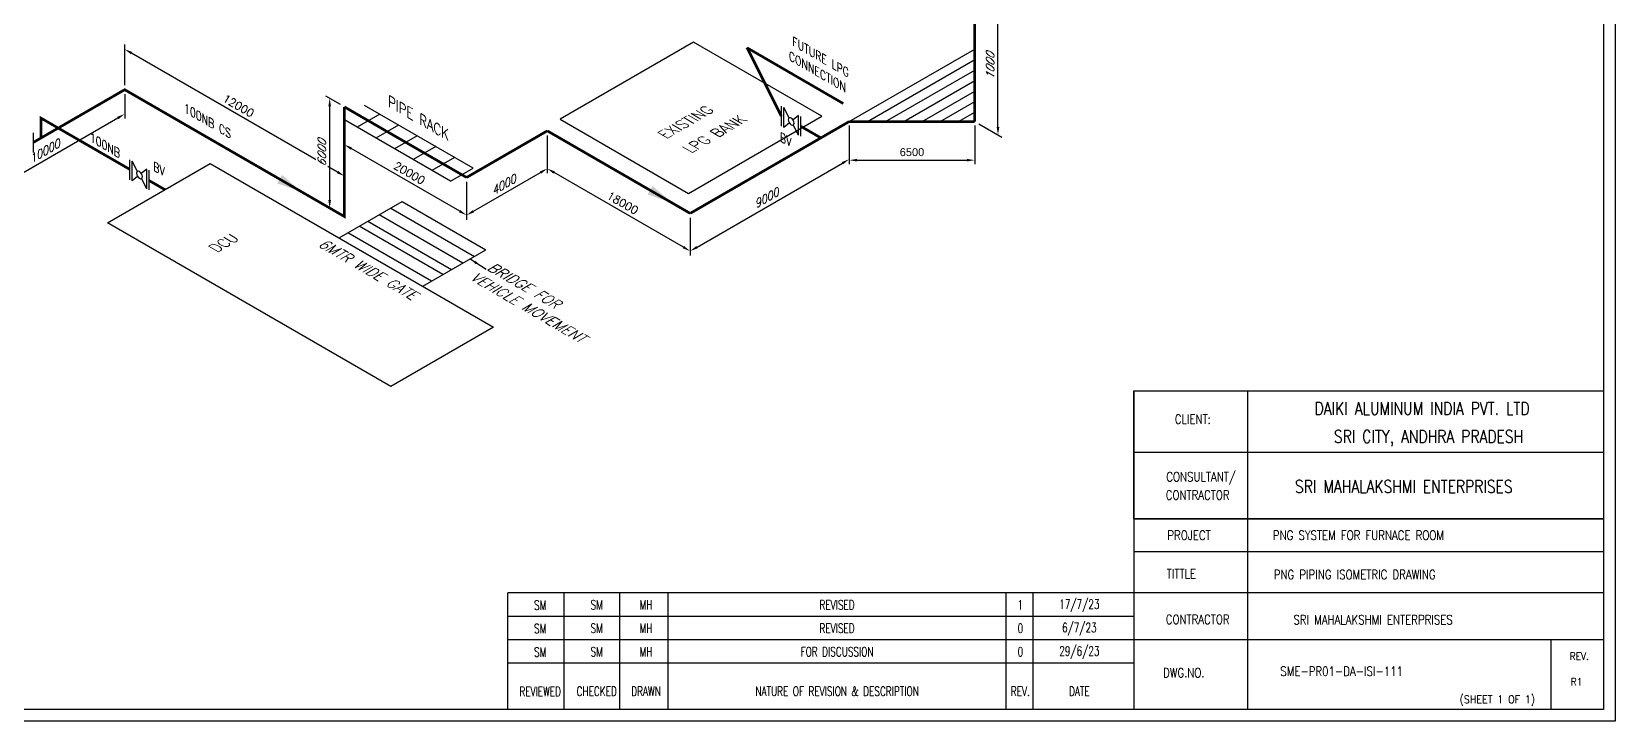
# Model space of a CAD drawing. Header units: inches. Extents: x 1015 to 1949, y 22 to 666.
# Drawn here: x 1346 to 1949, y 22 to 285 of the extents above; entities that cross this region are included whole.
import ezdxf
from ezdxf.enums import TextEntityAlignment as Align

# ---------------------------------------------------------------- set-up
doc = ezdxf.new("R2010")
doc.units = ezdxf.units.IN
doc.header["$MEASUREMENT"] = 0
for name, color, linetype in [('CNG-Pipe', 6, 'Continuous'), ('DIM', 3, 'Continuous'), ('TITLE', 7, 'Continuous'), ('VALVE', 3, 'Continuous')]:
    doc.layers.add(name, color=color, linetype=linetype)
doc.styles.add('ISO30', font='romans.shx', dxfattribs={"oblique": 30})
doc.styles.add('ISO330', font='romans.shx')
doc.styles.add('ROMANC', font='ROMANC.SHX')
doc.styles.add('ROMAND', font='ROMAND.SHX')
doc.styles.add('S3', font='ROMANS1.SHX', dxfattribs={"width": 0.8})
doc.styles.get("Standard").update_dxf_attribs({"font": 'arial.ttf'})
doc.dimstyles.new('ISO-25', dxfattribs={"dimtxt": 2, "dimasz": 2, "dimexe": 1, "dimexo": 1, "dimgap": 1, "dimtad": 1, "dimdec": 0, "dimdsep": 46, "dimtxsty": 'Standard', "dimcen": 2, "dimadec": 0, "dimazin": 0, "dimtfac": 1, "dimtdec": 0, "dimtmove": 0, "dimatfit": 0, "dimfxl": 1, "dimarcsym": 0})

# ---------------------------------------------------------------- blocks, each defined once
blk = doc.blocks.new('*D9')
at = {"layer": 'DEFPOINTS', "color": 0, "transparency": 16777216}
for p in [(1381.192871918953, 262.457864922801), (1381.192871918948, 253.1998208808732), (1322.767725545937, 228.7308499221534)]:
    blk.add_point(p, dxfattribs=at)
at = {"layer": 'DIM', "color": 0, "lineweight": -2, "transparency": 16777216}
for p, q in [((1381.192871918952, 260.7258141152323), (1381.192871918946, 251.4677700733045)), ((1325.365801757285, 220.9680468950214), (1378.594795707593, 251.6998208808751)), ((1322.767725545935, 226.9987991145845), (1322.76772554593, 217.7359960874543))]:
    blk.add_line(p, q, dxfattribs=at)
at = {"layer": 'DIM', "color": 0, "transparency": 16777216}
for points in [[(1378.344795707593, 252.1328335827674), (1378.844795707593, 251.2668081789827), (1381.192871918948, 253.1998208808732)], [(1325.115801757285, 221.4010595969137), (1325.615801757285, 220.535034193129), (1322.767725545931, 219.4680468950231)]]:
    blk.add_solid(points, dxfattribs=at)
at = {"layer": 'DIM', "color": 0, "transparency": 16777216, "insert": (1350.480298732441, 238.9320100993025), "char_height": 3, "attachment_point": 5, "rotation": 29.999999999960036, "style": 'ISO30', "bg_fill": 3, "box_fill_scale": 1.25, "bg_fill_color": 256, "bg_fill_true_color": 13158600, "bg_fill_transparency": 0}
blk.add_mtext('10000', dxfattribs=at)
blk = doc.blocks.new('*D10')
at = {"layer": 'DEFPOINTS', "color": 0, "transparency": 16777216}
for p in [(1381.192871918943, 277.8642007668714), (1381.192871918953, 262.457864922801), (1464.801926239271, 214.1861549042757)]:
    blk.add_point(p, dxfattribs=at)
at = {"layer": 'VALVE', "color": 0, "lineweight": -2, "transparency": 16777216}
for p, q in [((1381.192871918952, 264.1899157303699), (1381.192871918941, 279.5962515744403)), ((1464.80192623927, 215.9182057118446), (1464.801926239259, 231.3245415559928))]:
    blk.add_line(p, q, dxfattribs=at)
at = {"layer": 'VALVE', "color": 0, "lineweight": -3, "transparency": 16777216}
blk.add_line((1462.203850027906, 231.0924907484219), (1383.790948130297, 276.3642007668732), dxfattribs=at)
at = {"layer": 'VALVE', "color": 0, "transparency": 16777216}
for points in [[(1384.040948130297, 276.7972134687656), (1383.540948130297, 275.9311880649808), (1381.192871918943, 277.8642007668714)], [(1462.453850027906, 231.5255034503143), (1461.953850027906, 230.6594780465296), (1464.80192623926, 229.5924907484238)]]:
    blk.add_solid(points, dxfattribs=at)
at = {"layer": 'VALVE', "color": 0, "transparency": 16777216, "insert": (1424.4973990791, 256.326421969002), "char_height": 3, "attachment_point": 5, "rotation": 330.00000000003996, "style": 'ISO330', "bg_fill": 3, "box_fill_scale": 1.25, "bg_fill_color": 256, "bg_fill_true_color": 13158600, "bg_fill_transparency": 0}
blk.add_mtext('12000', dxfattribs=at)
blk = doc.blocks.new('*D11')
at = {"layer": 'DEFPOINTS', "color": 0, "transparency": 16777216}
for p in [(1459.205083100227, 259.1404694743541), (1464.801926239271, 255.9091305814146), (1464.801926239271, 214.1861549042756)]:
    blk.add_point(p, dxfattribs=at)
at = {"layer": 'DIM', "color": 0, "lineweight": -2, "transparency": 16777216}
for p, q in [((1463.301926239271, 256.775155985199), (1457.705083100227, 260.0064948781385)), ((1459.205083100227, 220.4174937972151), (1459.205083100227, 256.1404694743541)), ((1463.301926239271, 215.0521803080601), (1457.705083100227, 218.2835192009995))]:
    blk.add_line(p, q, dxfattribs=at)
at = {"layer": 'DIM', "color": 0, "transparency": 16777216}
for points in [[(1458.705083100227, 256.1404694743541), (1459.705083100227, 256.1404694743541), (1459.205083100227, 259.1404694743541)], [(1458.705083100227, 220.4174937972151), (1459.705083100227, 220.4174937972151), (1459.205083100227, 217.4174937972151)]]:
    blk.add_solid(points, dxfattribs=at)
at = {"layer": 'DIM', "color": 0, "transparency": 16777216, "insert": (1456.205083100227, 238.2789816357848), "char_height": 3, "attachment_point": 5, "rotation": 90, "style": 'ISO30', "bg_fill": 3, "box_fill_scale": 1.25, "bg_fill_color": 256, "bg_fill_true_color": 13158600, "bg_fill_transparency": 0}
blk.add_mtext('6000', dxfattribs=at)
blk = doc.blocks.new('*D12')
at = {"layer": 'DEFPOINTS', "color": 0, "transparency": 16777216}
for p in [(1464.801926239271, 255.9091305814131), (1464.801926239281, 241.5575044051058), (1511.313605565237, 229.0556000021064)]:
    blk.add_point(p, dxfattribs=at)
at = {"layer": 'VALVE', "color": 0, "lineweight": -2, "transparency": 16777216}
for p, q in [((1464.801926239272, 254.1770797738443), (1464.801926239282, 239.825453597537)), ((1511.313605565239, 227.3235491945373), (1511.313605565249, 212.9719230182722))]:
    blk.add_line(p, q, dxfattribs=at)
at = {"layer": 'VALVE', "color": 0, "lineweight": -3, "transparency": 16777216}
blk.add_line((1508.715529353893, 216.2039738258392), (1467.400002450635, 240.0575044051076), dxfattribs=at)
at = {"layer": 'VALVE', "color": 0, "transparency": 16777216}
for points in [[(1467.650002450635, 240.4905171070001), (1467.150002450636, 239.6244917032152), (1464.801926239281, 241.5575044051058)], [(1508.965529353893, 216.6369865277317), (1508.465529353893, 215.7709611239468), (1511.313605565247, 214.703973825841)]]:
    blk.add_solid(points, dxfattribs=at)
at = {"layer": 'VALVE', "color": 0, "transparency": 16777216, "insert": (1489.557765902262, 230.7288153268278), "char_height": 3, "attachment_point": 5, "rotation": 330.00000000003996, "style": 'ISO330', "bg_fill": 3, "box_fill_scale": 1.25, "bg_fill_color": 256, "bg_fill_true_color": 13158600, "bg_fill_transparency": 0}
blk.add_mtext('20000', dxfattribs=at)
blk = doc.blocks.new('*D13')
at = {"layer": 'DEFPOINTS', "color": 0, "transparency": 16777216}
for p in [(1542.028940248955, 246.7891067500001), (1511.313605565237, 229.0603589873631), (1542.028940248946, 232.4374805737183)]:
    blk.add_point(p, dxfattribs=at)
at = {"layer": 'DIM', "color": 0, "lineweight": -2, "transparency": 16777216}
for p, q in [((1542.028940248954, 245.0570559424312), (1542.028940248945, 230.7054297661495)), ((1513.911681776583, 216.2039738258512), (1539.430864037592, 230.9374805737201)), ((1511.313605565236, 227.3283081797944), (1511.313605565227, 212.9719230182843))]:
    blk.add_line(p, q, dxfattribs=at)
at = {"layer": 'DIM', "color": 0, "transparency": 16777216}
for points in [[(1539.180864037592, 231.3704932756125), (1539.680864037591, 230.5044678718277), (1542.028940248946, 232.4374805737183)], [(1513.661681776583, 216.6369865277436), (1514.161681776582, 215.7709611239588), (1511.313605565228, 214.703973825853)]]:
    blk.add_solid(points, dxfattribs=at)
at = {"layer": 'DIM', "color": 0, "transparency": 16777216, "insert": (1525.171272907089, 226.1688034111401), "char_height": 3, "attachment_point": 5, "rotation": 29.999999999960036, "style": 'ISO30', "bg_fill": 3, "box_fill_scale": 1.25, "bg_fill_color": 256, "bg_fill_true_color": 13158600, "bg_fill_transparency": 0}
blk.add_mtext('4000', dxfattribs=at)
blk = doc.blocks.new('*D14')
at = {"layer": 'DEFPOINTS', "color": 0, "transparency": 16777216}
for p in [(1542.028940248955, 246.7891067499985), (1542.028940248965, 232.4374805737298), (1596.414383376884, 215.3896565200927)]:
    blk.add_point(p, dxfattribs=at)
at = {"layer": 'VALVE', "color": 0, "lineweight": -2, "transparency": 16777216}
for p, q in [((1542.028940248956, 245.0570559424297), (1542.028940248966, 230.705429766161)), ((1596.414383376886, 213.6576057125238), (1596.414383376896, 199.3059795363043))]:
    blk.add_line(p, q, dxfattribs=at)
at = {"layer": 'VALVE', "color": 0, "lineweight": -3, "transparency": 16777216}
blk.add_line((1593.81630716554, 202.5380303438712), (1544.627016460319, 230.9374805737316), dxfattribs=at)
at = {"layer": 'VALVE', "color": 0, "transparency": 16777216}
for points in [[(1544.877016460319, 231.370493275624), (1544.37701646032, 230.5044678718392), (1542.028940248965, 232.4374805737298)], [(1594.06630716554, 202.9710430457636), (1593.566307165541, 202.1050176419789), (1596.414383376895, 201.0380303438731)]]:
    blk.add_solid(points, dxfattribs=at)
at = {"layer": 'VALVE', "color": 0, "transparency": 16777216, "insert": (1570.721661812928, 219.3358316701558), "char_height": 3, "attachment_point": 5, "rotation": 330.00000000003996, "style": 'ISO330', "bg_fill": 3, "box_fill_scale": 1.25, "bg_fill_color": 256, "bg_fill_true_color": 13158600, "bg_fill_transparency": 0}
blk.add_mtext('18000', dxfattribs=at)
blk = doc.blocks.new('*D15')
at = {"layer": 'DEFPOINTS', "color": 0, "transparency": 16777216}
for p in [(1704.720364500951, 302.5945714843922), (1713.563109544036, 297.4892102533921), (1704.720364500951, 250.332340999778)]:
    blk.add_point(p, dxfattribs=at)
at = {"layer": 'DIM', "color": 0, "lineweight": -2, "transparency": 16777216}
for p, q in [((1706.220364500951, 301.7285460806078), (1715.063109544036, 296.6231848496077)), ((1713.563109544036, 248.2269797687779), (1713.563109544036, 294.4892102533921)), ((1706.220364500951, 249.4663155959936), (1715.063109544036, 244.3609543649935))]:
    blk.add_line(p, q, dxfattribs=at)
at = {"layer": 'DIM', "color": 0, "transparency": 16777216}
for points in [[(1713.063109544036, 294.4892102533921), (1714.063109544036, 294.4892102533921), (1713.563109544036, 297.4892102533921)], [(1713.063109544036, 248.2269797687779), (1714.063109544036, 248.2269797687779), (1713.563109544036, 245.2269797687779)]]:
    blk.add_solid(points, dxfattribs=at)
at = {"layer": 'DIM', "color": 0, "transparency": 16777216, "insert": (1710.563109544036, 271.3580950110853), "char_height": 3, "attachment_point": 5, "rotation": 90, "style": 'ISO30', "bg_fill": 3, "box_fill_scale": 1.25, "bg_fill_color": 256, "bg_fill_true_color": 13158600, "bg_fill_transparency": 0}
blk.add_mtext('1000', dxfattribs=at)
blk = doc.blocks.new('*D23')
at = {"layer": 'DEFPOINTS', "color": 0, "transparency": 16777216}
for p in [(1656.936888248548, 250.332340999778), (1704.720364500951, 250.332340999778), (1704.720364500951, 235.6324602221858)]:
    blk.add_point(p, dxfattribs=at)
at = {"layer": 'VALVE', "color": 0, "lineweight": -2, "transparency": 16777216}
for p, q in [((1656.936888248548, 248.832340999778), (1656.936888248548, 234.1324602221858)), ((1704.720364500951, 248.832340999778), (1704.720364500951, 234.1324602221858))]:
    blk.add_line(p, q, dxfattribs=at)
at = {"layer": 'VALVE', "color": 0, "lineweight": -3, "transparency": 16777216}
blk.add_line((1659.936888248548, 235.6324602221858), (1701.720364500951, 235.6324602221858), dxfattribs=at)
at = {"layer": 'VALVE', "color": 0, "transparency": 16777216}
for points in [[(1659.936888248548, 236.1324602221858), (1659.936888248548, 235.1324602221858), (1656.936888248548, 235.6324602221858)], [(1701.720364500951, 236.1324602221858), (1701.720364500951, 235.1324602221858), (1704.720364500951, 235.6324602221858)]]:
    blk.add_solid(points, dxfattribs=at)
at = {"layer": 'VALVE', "color": 0, "transparency": 16777216, "insert": (1680.82862637475, 238.6641791853509), "char_height": 3, "attachment_point": 5, "bg_fill": 3, "box_fill_scale": 1.25, "bg_fill_color": 256, "bg_fill_true_color": 13158600, "bg_fill_transparency": 0}
blk.add_mtext('6500', dxfattribs=at)
blk = doc.blocks.new('*D26')
at = {"layer": 'DEFPOINTS', "color": 0, "transparency": 16777216}
for p in [(1656.936888248548, 250.332340999778), (1656.936888248539, 235.9807148234682), (1596.414383376885, 215.3944155053495)]:
    blk.add_point(p, dxfattribs=at)
at = {"layer": 'DIM', "color": 0, "lineweight": -2, "transparency": 16777216}
for p, q in [((1656.936888248547, 248.6002901922092), (1656.936888248538, 234.2486640158993)), ((1599.01245958823, 202.5380303438375), (1654.338812037184, 234.4807148234701)), ((1596.414383376884, 213.6623646977807), (1596.414383376874, 199.3059795362705))]:
    blk.add_line(p, q, dxfattribs=at)
at = {"layer": 'DIM', "color": 0, "transparency": 16777216}
for points in [[(1654.088812037185, 234.9137275253624), (1654.588812037184, 234.0477021215777), (1656.936888248539, 235.9807148234682)], [(1598.76245958823, 202.9710430457299), (1599.26245958823, 202.1050176419451), (1596.414383376876, 201.0380303438393)]]:
    blk.add_solid(points, dxfattribs=at)
at = {"layer": 'DIM', "color": 0, "transparency": 16777216, "insert": (1625.175635812709, 221.1074487950081), "char_height": 3, "attachment_point": 5, "rotation": 29.999999999960036, "style": 'ISO30', "bg_fill": 3, "box_fill_scale": 1.25, "bg_fill_color": 256, "bg_fill_true_color": 13158600, "bg_fill_transparency": 0}
blk.add_mtext('9000', dxfattribs=at)

msp = doc.modelspace()

# ---------------------------------------------------------------- linework, layer by layer
for p, q in [((1656.936888248548, 250.332340999778), (1704.720364500951, 277.9201438769196)), ((1765.268577860589, 147.9160044485178), (1765.268577860589, 26.56988522490714)), ((1765.268577860589, 147.9160044485155), (1944.044378321239, 147.9160044485155)), ((1765.268577860589, 147.9160044485155), (1944.044378321239, 147.9160044485155))]:
    msp.add_line(p, q)
at = {"color": 253}
for p, q in [((1497.915833101894, 189.5642511574304), (1466.079981360527, 207.9446887301897)), ((1494.664372475271, 187.6870194893901), (1518.654774467524, 201.5378845375846))]:
    msp.add_line(p, q, dxfattribs=at)
msp.add_lwpolyline([(1521.601402826216, 172.1349177651026), (1482.53203406426, 149.4585384178489), (1374.682562028451, 211.7254601296824), (1413.751930790407, 234.4018394769362)], close=True)
msp.add_lwpolyline([(1765.268577860589, 102.2590330755232), (1765.268577860589, 147.9160044485155)])
at = {"layer": 'CNG-Pipe', "color": 5, "const_width": 1}
for points in [[(1704.720364500951, 250.332340999778), (1704.720364500951, 302.5945714843922), (1747.009885311184, 327.0151966933369)], [(1346.463711019987, 242.4069745290529), (1381.192871918953, 262.457864922801), (1464.801926239271, 214.1861549042757), (1464.801926239271, 255.9091305814146)], [(1464.801926239271, 255.9091305814146), (1511.313605565237, 229.0556000021064)], [(1511.313605565237, 229.0556000021064), (1542.028940248955, 246.7891067500001)], [(1542.028940248955, 246.7891067500001), (1596.414383376885, 215.3896565200927)]]:
    msp.add_lwpolyline(points, dxfattribs=at)
at = {"layer": 'DIM', "color": 0}
for p, q in [((1808.528851000201, 147.9160044485178), (1808.528851000201, 26.69888824934124)), ((1765.268577860589, 99.20145011631584), (1944.044378321239, 99.20145011631362)), ((1944.044378321239, 86.55394489025193), (1765.268577860589, 86.55394489025193)), ((1765.268577860589, 70.92916052861216), (1527.053607761361, 70.92916052861216)), ((1944.044378321239, 71.04675135466229), (1765.268577860589, 71.04675135466229)), ((1765.268577860589, 62.00924734241899), (1527.053607761361, 62.00924734241899)), ((1944.044378321239, 53.08933415622583), (1527.053607761361, 53.08933415622583)), ((1923.988170816755, 53.08933415622583), (1923.988170816755, 26.56988522490714)), ((1765.268577860589, 44.16942097003504), (1527.053607761361, 44.16942097003504))]:
    msp.add_line(p, q, dxfattribs=at)
msp.add_lwpolyline([(1765.268577860589, 124.4964605684393), (1944.044378321239, 124.4964605684393), (1944.044378321239, 99.20145011631362), (1765.268577860589, 99.20145011631584)], close=True, dxfattribs=at)
at = {"layer": 'TITLE', "color": 0, "lineweight": -3}
for p, q in [((1527.053607761361, 26.93973334541935), (1527.053607761361, 70.92916052861216)), ((1569.580726346591, 26.93973334541935), (1569.580726346591, 70.92916052861216)), ((1587.973749473991, 26.93973334414644), (1587.973749473991, 70.92916052861216)), ((1716.674054425542, 26.93973334620337), (1716.674054425542, 70.92916052861216)), ((1726.944957825662, 26.93973334620337), (1726.944957825662, 70.92916052861216))]:
    msp.add_line(p, q, dxfattribs=at)
at = {"layer": 'TITLE', "color": 0}
msp.add_line((1548.317167053971, 70.92916052861216), (1548.317167053971, 26.93973334541935), dxfattribs=at)

# ---------------------------------------------------------------- texts
at = {"style": 'ROMANC'}
for s, height, width, p in [('CLIENT:', 3.54391631520628, 0.8, (1787.710764941987, 135.2884699215813)), ('CONSULTANT/', 3.54391631520628, 0.8, (1790.865225605463, 113.3793376004893)), ('CONTRACTOR', 3.54391631520628, 0.8, (1789.561599103362, 106.410760136738)), ('SRI MAHALAKSHMI ENTERPRISES', 4.83997713905315, 0.8, (1868.00954778158, 109.0279005167046)), ('PROJECT', 3.54391631520628, 0.8, (1786.282572079735, 91.11682936751941)), ('TITTLE', 3.54391631520628, 0.8, (1783.357549948834, 76.47031508719084)), ('CONTRACTOR', 3.54391631520628, 0.8, (1789.564307272627, 59.09864568033994)), ('SRI MAHALAKSHMI ENTERPRISES', 3.54391631520628, 0.8, (1856.314304447811, 58.99545351453406)), ('REV.', 2.781969757859835, 0.9, (1934.780736739659, 45.46770022628161)), ('DWG.NO.', 3.54391631520628, 0.8, (1784.287845954532, 38.83051028895346)), ('SME-PR01-DA-ISI-111', 3.54391631520628, 0.8, (1844.35891341823, 39.37346134275752)), ('R1', 2.781969757859835, 0.9, (1933.796789951364, 35.75860478337962)), ('(SHEET 1 OF 1)', 2.953271185982577, 0.9, (1903.615426531979, 29.01783144234311))]:
    msp.add_text(s, height=height, dxfattribs=dict(at, width=width)).set_placement(p, align=Align.CENTER)
at = {"style": 'ROMANC', "width": 0.8}
for s, p in [('DAIKI ALUMINUM INDIA PVT. LTD ', (1876.28661466072, 141.1546582147901)), ('SRI CITY, ANDHRA PRADESH', (1877.419814062414, 129.772045140006))]:
    msp.add_text(s, height=4.83997713905315, dxfattribs=at).set_placement(p, align=Align.MIDDLE)
for s, p in [('PNG SYSTEM FOR FURNACE ROOM', (1818.187595027003, 91.11682936751941)), ('PNG PIPING ISOMETRIC DRAWING', (1818.514786178891, 76.17614156051104))]:
    msp.add_text(s, height=3.54391631520628, dxfattribs=at).set_placement(p)
at = {"layer": 'TITLE', "color": 0, "lineweight": -3, "style": 'S3', "width": 0.6999999999748956}
for s, p in [('SM ', (1540.184804117889, 66.29346121717668)), ('SM', (1560.836656982304, 66.40898903870115)), ('MH', (1579.60554774296, 66.40898903870115)), ('REVISED', (1652.323901949762, 66.40898903767155)), ('1', (1722.08254672372, 66.40898903870115)), ('17/7/23', (1744.533689573475, 66.40898903870115)), ('SM ', (1540.184804117889, 57.37354803098351)), ('SM', (1560.836656982304, 57.48907585250798)), ('MH', (1579.60554774296, 57.48907585250798)), ('REVISED', (1652.323901949762, 57.48907585147838)), ('0', (1722.08254672372, 57.48907585250798)), ('6/7/23', (1744.533689573475, 57.48907585250798)), ('SM ', (1540.184804117889, 48.45363484479272)), ('SM', (1560.836656982304, 48.56916266631719)), ('MH', (1579.60554774296, 48.56916266631719)), ('FOR DISCUSSION', (1652.323901949762, 48.56916266528759)), ('0', (1722.08254672372, 48.56916266631719)), ('29/6/23', (1744.533689573475, 48.56916266631719)), ('REVIEWED ', (1540.184804117889, 33.43036496510418)), ('CHECKED', (1560.836656982304, 33.54589278662866)), ('DRAWN', (1579.60554774296, 33.54589278662866)), ('NATURE OF REVISION & DESCRIPTION', (1652.323901949762, 33.54589278559907)), ('REV.', (1722.08254672372, 33.54589278662866)), ('DATE', (1744.533689573475, 33.54589278662866))]:
    msp.add_text(s, height=3.543926548768205, dxfattribs=at).set_placement(p, align=Align.MIDDLE)
at = {"layer": 'VALVE', "color": 0, "style": 'ROMAND'}
for s, height, rotation, oblique, p in [('FUTURE LPG', 3, 330.0000000000418, 329.9999999999999, (1635.298221158499, 279.3416728145981)), ('CONNECTION', 3, 330.0000000000418, 329.9999999999999, (1633.9643968775, 273.8448089578179)), ('DCU ', 3.75, 30, 329.9999999999999, (1416.301866074555, 200.4304333452995)), ('6MTR WIDE GATE', 3.75, 330.0000000000001, 30, (1454.431694433818, 203.0693557998032)), ('BRIDGE FOR', 3.75, 330.0000000000001, 30, (1518.818207596647, 194.1009948762808)), ('VEHICLE MOVEMENT', 3.75, 330.0000000000001, 30, (1512.383550555498, 190.3965987152957))]:
    msp.add_text(s, height=height, rotation=rotation, dxfattribs=dict(at, oblique=oblique)).set_placement(p)

# ---------------------------------------------------------------- leaders
at = {"layer": 'DIM', "color": 0}
msp.add_leader([(1512.618486898649, 198.0528322847885), (1518.818207596647, 194.1009948762808)], dimstyle='ISO-25', override={"dimtxt": 3, "dimasz": 3, "dimexe": 1.5, "dimexo": 1.5, "dimgap": 1.5, "dimtxsty": 'ISO30', "dimfxl": 1.25, "dimtfill": 1, "dimarcsym": 1}, dxfattribs=at)

# ---------------------------------------------------------------- next in the draw order: dimensions: what is measured, and where the dimension line sits
for base, p1, p2, angle, text, picture, middle in [((1713.563109544036, 297.4892102533921), (1704.720364500951, 250.332340999778), (1704.720364500951, 302.5945714843922), 90, '1000', '*D15', (1710.563109544036, 271.3580950110853)), ((1381.192871918948, 253.1998208808732), (1322.767725545937, 228.7308499221533), (1381.192871918953, 262.457864922801), 29.99999999996003, '10000', '*D9', (1350.480298732441, 238.9320100993025))]:
    dim = msp.add_linear_dim(base=base, p1=p1, p2=p2, angle=angle, text=text, dimstyle='ISO-25', override={"dimtxt": 3, "dimasz": 3, "dimexe": 1.5, "dimexo": 1.5, "dimgap": 1.5, "dimtxsty": 'ISO30', "dimfxl": 1.25, "dimtfill": 1, "dimarcsym": 1}, dxfattribs=at)
    dim.commit()
    dim.dimension.update_dxf_attribs({"geometry": picture, "text_midpoint": middle})

# ---------------------------------------------------------------- next in the draw order: linework, layer by layer
at = {"layer": 'CNG-Pipe', "color": 5, "const_width": 1}
msp.add_lwpolyline([(1656.936888248548, 250.332340999778), (1704.720364500951, 250.332340999778)], dxfattribs=at)
at = {"layer": 'CNG-Pipe', "color": 4}
msp.add_lwpolyline([(1346.46371000297, 238.5110601057194), (1346.463711973045, 246.0578769646808)], dxfattribs=at)

# ---------------------------------------------------------------- next in the draw order: dimensions: what is measured, and where the dimension line sits
at = {"layer": 'VALVE', "color": 0}
dim = msp.add_linear_dim(base=(1381.192871918943, 277.8642007668714), p1=(1464.801926239271, 214.1861549042757), p2=(1381.192871918953, 262.457864922801), angle=330.00000000004, text='12000', dimstyle='ISO-25', override={"dimtxt": 3, "dimasz": 3, "dimexe": 1.5, "dimexo": 1.5, "dimgap": 1.5, "dimtxsty": 'ISO330', "dimfxl": 1.25, "dimtfill": 1, "dimlwd": 65533, "dimarcsym": 1}, dxfattribs=at)
dim.commit()
dim.dimension.update_dxf_attribs({"geometry": '*D10', "text_midpoint": (1424.4973990791, 256.326421969002)})

# ---------------------------------------------------------------- next in the draw order: linework, layer by layer
at = {"layer": 'CNG-Pipe', "color": 5, "const_width": 1}
for points in [[(1349.353543797057, 244.0754202608073), (1349.353543797057, 251.6249684759775), (1383.1730483713, 232.0992684061786)], [(1390.50039701359, 227.8688216951062), (1396.572040739155, 224.363356555728)]]:
    msp.add_lwpolyline(points, dxfattribs=at)
at = {"layer": 'CNG-Pipe', "color": 4}
for points in [[(1383.173049388317, 228.203353982845), (1383.173047418243, 235.7501708418064)], [(1384.024396826381, 227.7118283103069), (1384.024394856299, 235.2586451692683)], [(1386.094642809794, 231.3611976048857), (1384.024394856299, 235.2586451692683)], [(1386.121374200875, 229.4219030627706), (1384.024396826381, 227.7118283103069)], [(1389.618576841878, 232.2738546447787), (1387.521599467377, 230.5637798923077)], [(1389.618578811946, 224.7270377858209), (1389.618576841878, 232.2738546447787)], [(1390.50039793466, 224.340427124264), (1390.5003959646, 231.8872439832218)], [(1389.618578811946, 224.7270377858209), (1387.548330858443, 228.6244853502072)]]:
    msp.add_lwpolyline(points, dxfattribs=at)
at = {"layer": 'CNG-Pipe', "color": 4, "extrusion": (0, 0, -1)}
msp.add_ellipse((1386.821486834122, 229.9928414775464), major_axis=(-0.775675138237058, 1.343508749595177), ratio=0.5773502691898368, dxfattribs=at)
at = {"layer": 'VALVE'}
msp.add_solid([(1441.095061206115, 230.0287608177741), (1448.5149303805, 223.5894563476273), (1439.228394539454, 226.7955993103231)], dxfattribs=at)

# ---------------------------------------------------------------- next in the draw order: texts
at = {"layer": 'VALVE', "color": 0, "style": 'ROMAND', "oblique": 329.9999999999999}
for s, p in [('100NB CS', (1403.796986346281, 254.0229885077811)), ('100NB', (1367.92169353095, 242.9335039922679)), ('BV', (1392.052887870535, 231.8187156565024))]:
    msp.add_text(s, height=3, rotation=330.0000000000418, dxfattribs=at).set_placement(p)

# ---------------------------------------------------------------- next in the draw order: dimensions: what is measured, and where the dimension line sits
at = {"layer": 'DIM', "color": 0}
dim = msp.add_linear_dim(base=(1459.205083100227, 259.1404694743541), p1=(1464.801926239271, 214.1861549042756), p2=(1464.801926239271, 255.9091305814146), angle=90, text='6000', dimstyle='ISO-25', override={"dimtxt": 3, "dimasz": 3, "dimexe": 1.5, "dimexo": 1.5, "dimgap": 1.5, "dimtxsty": 'ISO30', "dimfxl": 1.25, "dimtfill": 1, "dimarcsym": 1}, dxfattribs=at)
dim.commit()
dim.dimension.update_dxf_attribs({"geometry": '*D11', "text_midpoint": (1456.205083100227, 238.2789816357848)})
at = {"layer": 'VALVE', "color": 0}
dim = msp.add_linear_dim(base=(1704.720364500951, 235.6324602221858), p1=(1656.936888248548, 250.332340999778), p2=(1704.720364500951, 250.332340999778), text='6500', dimstyle='ISO-25', override={"dimtxt": 3, "dimasz": 3, "dimexe": 1.5, "dimexo": 1.5, "dimgap": 1.5, "dimtxsty": 'Standard', "dimfxl": 1.25, "dimtfill": 1, "dimlwd": 65533, "dimarcsym": 1}, dxfattribs=at)
dim.commit()
dim.dimension.update_dxf_attribs({"geometry": '*D23', "text_midpoint": (1680.82862637475, 238.6641791853509)})

# ---------------------------------------------------------------- next in the draw order: linework, layer by layer
for p, q in [((1663.871883496378, 250.332340999778), (1704.720364500951, 273.916222503756)), ((1670.806878744208, 250.332340999778), (1704.720364500951, 269.9123011305924)), ((1677.741873992039, 250.332340999778), (1704.720364500951, 265.9083797574287)), ((1684.676869239869, 250.332340999778), (1704.720364500951, 261.904458384265)), ((1691.611864487699, 250.332340999778), (1704.720364500951, 257.9005370111014)), ((1698.54685973553, 250.332340999778), (1704.720364500951, 253.8966156379378))]:
    msp.add_line(p, q)

# ---------------------------------------------------------------- next in the draw order: dimensions: what is measured, and where the dimension line sits
dim = msp.add_linear_dim(base=(1464.801926239281, 241.5575044051058), p1=(1511.313605565237, 229.0556000021064), p2=(1464.801926239271, 255.9091305814131), angle=330.00000000004, text='20000', dimstyle='ISO-25', override={"dimtxt": 3, "dimasz": 3, "dimexe": 1.5, "dimexo": 1.5, "dimgap": 1.5, "dimtxsty": 'ISO330', "dimfxl": 1.25, "dimtfill": 1, "dimlwd": 65533, "dimarcsym": 1}, dxfattribs=at)
dim.commit()
dim.dimension.update_dxf_attribs({"geometry": '*D12', "text_midpoint": (1489.557765902262, 230.7288153268278)})

# ---------------------------------------------------------------- next in the draw order: linework, layer by layer
at = {"color": 253}
for p, q in [((1462.828520733904, 206.0674570621495), (1486.818922726157, 219.918322110344)), ((1505.539163913269, 193.9655832534991), (1473.703312171901, 212.3460208262584)), ((1502.287703286646, 192.0883515854589), (1470.451851545278, 210.4687891582182))]:
    msp.add_line(p, q, dxfattribs=at)
for points in [[(1505.197940013999, 227.6398142549993), (1464.828989024129, 250.9468389759037)], [(1478.254629035179, 253.0888759002579), (1469.686750637318, 248.1422090008695)], [(1485.356866910515, 248.9883969510839), (1476.788988512654, 244.0417300516954)], [(1492.459104785851, 244.8879180019098), (1483.891226387991, 239.9412511025214)], [(1499.561342661187, 240.7874390527359), (1490.993464263327, 235.8407721533473)], [(1506.663580536523, 236.6869601035618), (1498.095702138663, 231.7402932041732)]]:
    msp.add_lwpolyline(points, dxfattribs=at)

# ---------------------------------------------------------------- next in the draw order: texts
at = {"layer": 'VALVE', "color": 0, "style": 'ROMAND', "oblique": 329.9999999999999}
msp.add_text('PIPE RACK', height=3.75, rotation=330.0000000000028, dxfattribs=at).set_placement((1481.469578123415, 256.1760417549227))

# ---------------------------------------------------------------- next in the draw order: dimensions: what is measured, and where the dimension line sits
at = {"layer": 'DIM', "color": 0}
dim = msp.add_linear_dim(base=(1542.028940248946, 232.4374805737183), p1=(1511.313605565237, 229.0603589873632), p2=(1542.028940248955, 246.7891067500001), angle=29.99999999996003, text='4000', dimstyle='ISO-25', override={"dimtxt": 3, "dimasz": 3, "dimexe": 1.5, "dimexo": 1.5, "dimgap": 1.5, "dimtxsty": 'ISO30', "dimfxl": 1.25, "dimtfill": 1, "dimarcsym": 1}, dxfattribs=at)
dim.commit()
dim.dimension.update_dxf_attribs({"geometry": '*D13', "text_midpoint": (1525.171272907089, 226.1688034111401)})

# ---------------------------------------------------------------- next in the draw order: linework, layer by layer
at = {"color": 253}
for p, q in [((1505.197940013999, 227.6398142549993), (1513.765818411859, 232.5864811543878)), ((1482.447052541405, 217.3942216823154), (1514.282904282772, 199.0137841095561)), ((1486.818922726157, 219.918322110344), (1518.654774467524, 201.5378845375846)), ((1509.91103409802, 196.4896836815276), (1478.075182356653, 214.8701212542869))]:
    msp.add_line(p, q, dxfattribs=at)
msp.add_lwpolyline([(1513.765818411859, 232.5864811543878), (1472.505362802197, 256.4082163075124)], dxfattribs=at)

# ---------------------------------------------------------------- next in the draw order: dimensions: what is measured, and where the dimension line sits
at = {"layer": 'VALVE', "color": 0}
dim = msp.add_linear_dim(base=(1542.028940248965, 232.4374805737298), p1=(1596.414383376885, 215.3896565200927), p2=(1542.028940248955, 246.7891067499986), angle=330.00000000004, text='18000', dimstyle='ISO-25', override={"dimtxt": 3, "dimasz": 3, "dimexe": 1.5, "dimexo": 1.5, "dimgap": 1.5, "dimtxsty": 'ISO330', "dimfxl": 1.25, "dimtfill": 1, "dimlwd": 65533, "dimarcsym": 1}, dxfattribs=at)
dim.commit()
dim.dimension.update_dxf_attribs({"geometry": '*D14', "text_midpoint": (1570.721661812928, 219.3358316701558)})

# ---------------------------------------------------------------- next in the draw order: linework, layer by layer
for points in [[(1014.775761183177, 666.2557268301221), (1948.51733458372, 666.2557268301221), (1948.51733458372, 22.09692896241526), (1014.775761183177, 22.09692896241526)], [(1017.969634680713, 663.0618533325921), (1944.044378321239, 663.0618533325921), (1944.044378321239, 26.56988522490714), (1017.969634680713, 26.56988522490714)]]:
    msp.add_lwpolyline(points, close=True)
at = {"layer": 'CNG-Pipe', "color": 5, "const_width": 1}
msp.add_lwpolyline([(1596.414383376885, 215.3896565200927), (1656.936888248548, 250.332340999778)], dxfattribs=at)
at = {"layer": 'VALVE'}
msp.add_solid([(1582.097928256839, 225.8107067424555), (1589.517797431225, 219.3714022723086), (1580.231261590179, 222.5775452350044)], dxfattribs=at)

# ---------------------------------------------------------------- next in the draw order: dimensions: what is measured, and where the dimension line sits
at = {"layer": 'DIM', "color": 0}
dim = msp.add_linear_dim(base=(1656.936888248539, 235.9807148234682), p1=(1596.414383376885, 215.3944155053495), p2=(1656.936888248548, 250.332340999778), angle=29.99999999996003, text='9000', dimstyle='ISO-25', override={"dimtxt": 3, "dimasz": 3, "dimexe": 1.5, "dimexo": 1.5, "dimgap": 1.5, "dimtxsty": 'ISO30', "dimfxl": 1.25, "dimtfill": 1, "dimarcsym": 1}, dxfattribs=at)
dim.commit()
dim.dimension.update_dxf_attribs({"geometry": '*D26', "text_midpoint": (1625.175635812709, 221.1074487950081)})

# ---------------------------------------------------------------- next in the draw order: linework, layer by layer
msp.add_lwpolyline([(1546.915430157797, 251.1888560028452), (1595.717888802645, 223.0127433671265), (1646.506339414101, 252.3354689993747), (1597.703880769253, 280.5115816350934), (1546.915430157797, 251.1888560028452)])
at = {"layer": 'CNG-Pipe', "color": 4}
for points in [[(1631.207703630589, 248.5978809477801), (1631.207701660514, 256.1446978067415)], [(1632.059051068652, 248.106355275242), (1632.059049098571, 255.6531721342034)], [(1634.129297052066, 251.7557245698208), (1632.059049098571, 255.6531721342034)], [(1634.156028443147, 249.8164300277057), (1632.059051068652, 248.106355275242)], [(1637.65323108415, 252.6683816097138), (1635.556253709648, 250.9583068572428)], [(1637.653233054218, 245.121564750756), (1635.582985100715, 249.0190123151423)], [(1637.653233054218, 245.121564750756), (1637.65323108415, 252.6683816097138)], [(1638.535052176932, 244.7349540891991), (1638.535050206872, 252.2817709481569)]]:
    msp.add_lwpolyline(points, dxfattribs=at)
at = {"layer": 'CNG-Pipe', "color": 5, "const_width": 1}
msp.add_lwpolyline([(1646.156358019636, 244.108198970109), (1638.535051191902, 248.508362518678)], dxfattribs=at)
at = {"layer": 'CNG-Pipe', "color": 4, "extrusion": (0, 0, -1)}
msp.add_ellipse((1634.856141076394, 250.3873684424815), major_axis=(-0.775675138237058, 1.343508749595177), ratio=0.5773502691898368, dxfattribs=at)

# ---------------------------------------------------------------- next in the draw order: texts
at = {"layer": 'VALVE', "color": 0, "style": 'ROMAND', "oblique": 329.9999999999999}
for s, height, rotation, p in [('EXISTING', 3.75, 30, (1587.303673903527, 243.6231675252453)), ('LPG BANK', 3.75, 30, (1596.735984114148, 238.1774206860633)), ('BV', 3, 330.0000000000418, (1630.560999794038, 242.9759989748395))]:
    msp.add_text(s, height=height, rotation=rotation, dxfattribs=at).set_placement(p)

# ---------------------------------------------------------------- next in the draw order: leaders
at = {"layer": 'VALVE', "color": 0}
msp.add_leader([(1631.207702645552, 252.3712893772608), (1618.125224368158, 278.342241722276), (1654.686427050475, 257.2336215117436)], dimstyle='ISO-25', override={"dimtxt": 3, "dimasz": 3, "dimexe": 1.5, "dimexo": 1.5, "dimgap": 1.5, "dimfxl": 1.25, "dimtfill": 1, "dimlwd": 65533, "dimarcsym": 1}, dxfattribs=at)

doc.saveas('drawing.dxf')
